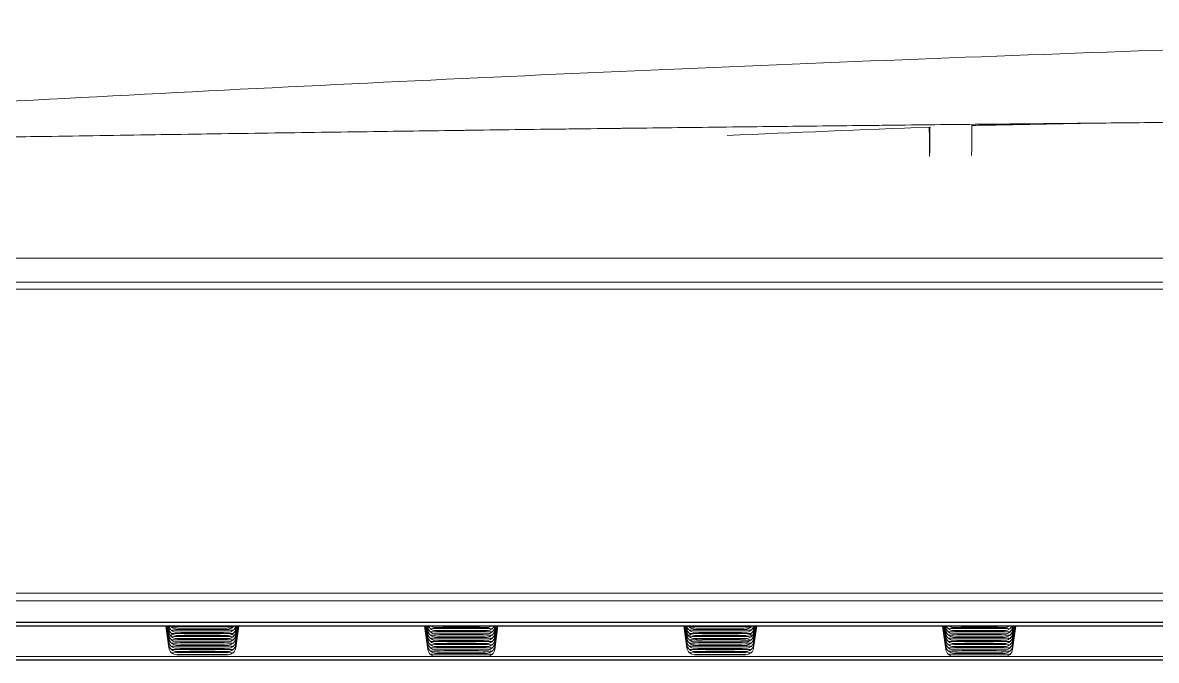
# Model space of a CAD drawing. Header units: millimetres. Extents: x 8883 to 11259, y -10160 to -6800.
# Drawn here: x 9572.19 to 9615.75, y -7756.76 to -7732.26 of the extents above; entities that cross this region are included whole.
import ezdxf

# ---------------------------------------------------------------- set-up
doc = ezdxf.new("R2010")
doc.units = ezdxf.units.MM

msp = doc.modelspace()

# ---------------------------------------------------------------- linework, layer by layer
at = {"linetype": 'Continuous', "lineweight": 18}
for p, q in [((9549.041, -7741.315), (9808.15, -7741.315)), ((9607.074, -7741.315), (9607.074, -7741.315)), ((9608.618, -7741.315), (9608.618, -7741.315)), ((9608.618, -7741.315), (9608.618, -7741.315)), ((9608.618, -7741.315), (9608.618, -7741.315)), ((9549.041, -7742.23), (9808.15, -7742.23)), ((9808.15, -7742.23), (9549.041, -7742.23)), ((9549.034, -7742.503), (9808.157, -7742.503)), ((9808.157, -7742.503), (9549.034, -7742.503)), ((9808.565, -7754.183), (9548.624, -7754.183)), ((9548.624, -7754.183), (9808.565, -7754.183)), ((9808.573, -7754.48), (9548.62, -7754.48)), ((9548.62, -7754.48), (9808.573, -7754.48)), ((9548.618, -7755.295), (9808.573, -7755.295)), ((9808.573, -7755.295), (9548.618, -7755.295)), ((9548.618, -7755.312), (9808.573, -7755.312)), ((9808.575, -7755.432), (9548.618, -7755.432)), ((9808.574, -7755.446), (9548.618, -7755.446)), ((9548.618, -7755.446), (9808.574, -7755.446)), ((9577.694, -7755.446), (9577.812, -7756.288)), ((9577.711, -7755.446), (9577.812, -7756.165)), ((9577.728, -7755.446), (9577.812, -7756.042)), ((9577.745, -7755.446), (9577.812, -7755.918)), ((9577.763, -7755.446), (9577.812, -7755.795)), ((9577.78, -7755.446), (9577.812, -7755.672)), ((9577.797, -7755.446), (9577.812, -7755.549)), ((9580.379, -7756.288), (9580.498, -7755.446)), ((9580.379, -7756.288), (9580.498, -7755.446)), ((9580.379, -7756.165), (9580.48, -7755.446)), ((9580.379, -7756.165), (9580.48, -7755.446)), ((9580.379, -7756.042), (9580.463, -7755.446)), ((9580.379, -7756.042), (9580.463, -7755.446)), ((9580.379, -7755.918), (9580.446, -7755.446)), ((9580.379, -7755.918), (9580.446, -7755.446)), ((9580.379, -7755.795), (9580.428, -7755.446)), ((9580.379, -7755.672), (9580.411, -7755.446)), ((9580.379, -7755.672), (9580.411, -7755.446)), ((9580.379, -7755.549), (9580.394, -7755.446)), ((9580.379, -7755.549), (9580.394, -7755.446)), ((9587.635, -7755.446), (9587.762, -7756.349)), ((9587.652, -7755.446), (9587.762, -7756.226)), ((9587.67, -7755.446), (9587.762, -7756.103)), ((9587.687, -7755.446), (9587.762, -7755.98)), ((9587.704, -7755.446), (9587.762, -7755.857)), ((9587.721, -7755.446), (9587.762, -7755.734)), ((9587.739, -7755.446), (9587.762, -7755.611)), ((9587.756, -7755.446), (9587.762, -7755.488)), ((9590.329, -7756.349), (9590.456, -7755.446)), ((9590.329, -7756.349), (9590.456, -7755.446)), ((9590.329, -7756.226), (9590.439, -7755.446)), ((9590.329, -7756.226), (9590.439, -7755.446)), ((9590.329, -7756.103), (9590.422, -7755.446)), ((9590.329, -7756.103), (9590.422, -7755.446)), ((9590.329, -7755.98), (9590.404, -7755.446)), ((9590.329, -7755.98), (9590.404, -7755.446)), ((9590.329, -7755.857), (9590.387, -7755.446)), ((9590.329, -7755.857), (9590.387, -7755.446)), ((9590.329, -7755.734), (9590.37, -7755.446)), ((9590.329, -7755.734), (9590.37, -7755.446)), ((9590.329, -7755.611), (9590.352, -7755.446)), ((9590.329, -7755.611), (9590.352, -7755.446)), ((9590.329, -7755.488), (9590.335, -7755.446)), ((9590.329, -7755.488), (9590.335, -7755.446)), ((9597.594, -7755.446), (9597.712, -7756.288)), ((9597.611, -7755.446), (9597.712, -7756.165)), ((9597.628, -7755.446), (9597.712, -7756.042)), ((9597.645, -7755.446), (9597.712, -7755.918)), ((9597.68, -7755.446), (9597.712, -7755.672)), ((9597.697, -7755.446), (9597.712, -7755.549)), ((9600.279, -7756.288), (9600.398, -7755.446)), ((9600.279, -7756.288), (9600.398, -7755.446)), ((9600.279, -7756.165), (9600.38, -7755.446)), ((9600.279, -7756.165), (9600.38, -7755.446)), ((9600.279, -7756.042), (9600.363, -7755.446)), ((9600.279, -7756.042), (9600.363, -7755.446)), ((9600.279, -7755.918), (9600.346, -7755.446)), ((9600.279, -7755.918), (9600.346, -7755.446)), ((9600.279, -7755.672), (9600.311, -7755.446)), ((9600.279, -7755.672), (9600.311, -7755.446)), ((9600.279, -7755.549), (9600.294, -7755.446)), ((9600.279, -7755.549), (9600.294, -7755.446)), ((9607.535, -7755.446), (9607.662, -7756.349)), ((9607.552, -7755.446), (9607.662, -7756.226)), ((9607.57, -7755.446), (9607.662, -7756.103)), ((9607.587, -7755.446), (9607.662, -7755.98)), ((9607.604, -7755.446), (9607.662, -7755.857)), ((9607.621, -7755.446), (9607.662, -7755.734)), ((9607.639, -7755.446), (9607.662, -7755.611)), ((9607.656, -7755.446), (9607.662, -7755.488)), ((9610.229, -7756.349), (9610.356, -7755.446)), ((9610.229, -7756.349), (9610.356, -7755.446)), ((9610.229, -7756.226), (9610.339, -7755.446)), ((9610.229, -7756.226), (9610.339, -7755.446)), ((9610.229, -7756.103), (9610.322, -7755.446)), ((9610.229, -7756.103), (9610.322, -7755.446)), ((9610.229, -7755.98), (9610.304, -7755.446)), ((9610.229, -7755.98), (9610.304, -7755.446)), ((9610.229, -7755.857), (9610.287, -7755.446)), ((9610.229, -7755.857), (9610.287, -7755.446)), ((9610.229, -7755.734), (9610.27, -7755.446)), ((9610.229, -7755.734), (9610.27, -7755.446)), ((9610.229, -7755.611), (9610.252, -7755.446)), ((9610.229, -7755.611), (9610.252, -7755.446)), ((9610.229, -7755.488), (9610.235, -7755.446)), ((9610.229, -7755.488), (9610.235, -7755.446)), ((9569.357, -7756.614), (9588.821, -7756.614)), ((9588.821, -7756.614), (9569.357, -7756.614)), ((9589.26, -7756.614), (9608.724, -7756.614)), ((9608.724, -7756.614), (9589.26, -7756.614)), ((9609.159, -7756.614), (9628.623, -7756.614)), ((9628.623, -7756.614), (9609.159, -7756.614)), ((9548.618, -7756.749), (9808.573, -7756.749)), ((9808.573, -7756.749), (9548.618, -7756.749)), ((9548.618, -7756.763), (9808.565, -7756.763))]:
    msp.add_line(p, q, dxfattribs=at)
at = {"linetype": 'Continuous', "lineweight": 13}
for centre, major_axis, ratio, start_param, end_param in [((9579.096, -7755.549), (-1.284, 0), 0.006916, 6.017818, 6.283185), ((9579.096, -7755.672), (-1.284, 0), 0.006916, 6.017818, 6.283185), ((9579.096, -7755.488), (-1.183, 0), 0.006916, 3.141593, 6.283185), ((9579.096, -7755.611), (-1.183, 0), 0.006916, 3.141593, 6.283185), ((9579.096, -7755.734), (-1.183, 0), 0.006916, 3.141593, 6.283185), ((9579.096, -7755.561), (-0.987, 0), 0.006916, 3.141592, 6.283185), ((9579.096, -7755.684), (-0.987, 0), 0.006916, 3.141592, 6.283185), ((9579.096, -7755.549), (-1.284, 0), 0.006916, 3.141593, 3.40696), ((9579.096, -7755.672), (-1.284, 0), 0.006916, 3.141593, 3.40696), ((9589.046, -7755.488), (-1.284, 0), 0.006916, 6.017818, 6.283185), ((9589.046, -7755.611), (-1.284, 0), 0.006916, 6.017818, 6.283185), ((9589.046, -7755.734), (-1.284, 0), 0.006916, 6.017818, 6.283185), ((9589.046, -7755.549), (-1.183, 0), 0.006916, 3.141593, 6.283185), ((9589.046, -7755.672), (-1.183, 0), 0.006916, 3.141593, 6.283185), ((9589.046, -7755.5), (-0.987, 0), 0.006916, 3.141593, 6.283185), ((9589.046, -7755.623), (-0.987, 0), 0.006916, 3.141593, 6.283185), ((9589.046, -7755.746), (-0.987, 0), 0.006916, 3.141593, 6.283185), ((9589.046, -7755.488), (-1.284, 0), 0.006916, 3.141593, 3.40696), ((9589.046, -7755.611), (-1.284, 0), 0.006916, 3.141593, 3.40696), ((9589.046, -7755.734), (-1.284, 0), 0.006916, 3.141593, 3.40696), ((9598.996, -7755.549), (-1.284, 0), 0.006916, 6.017818, 6.283185), ((9598.996, -7755.672), (-1.284, 0), 0.006916, 6.017818, 6.283185), ((9598.996, -7755.488), (-1.183, 0), 0.006916, 3.141593, 6.283185), ((9598.996, -7755.611), (-1.183, 0), 0.006916, 3.141593, 6.283185), ((9598.996, -7755.734), (-1.183, 0), 0.006916, 3.141593, 6.283185), ((9598.996, -7755.561), (-0.987, 0), 0.006916, 3.141593, 6.283185), ((9598.996, -7755.684), (-0.987, 0), 0.006916, 3.141593, 6.283185), ((9598.996, -7755.549), (-1.284, 0), 0.006916, 3.141593, 3.40696), ((9598.996, -7755.672), (-1.284, 0), 0.006916, 3.141593, 3.40696), ((9608.946, -7755.488), (-1.284, 0), 0.006916, 6.017818, 6.283185), ((9608.946, -7755.611), (-1.284, 0), 0.006916, 6.017818, 6.283185), ((9608.946, -7755.734), (-1.284, 0), 0.006916, 6.017818, 6.283185), ((9608.946, -7755.549), (-1.183, 0), 0.006916, 3.141593, 6.283185), ((9608.946, -7755.672), (-1.183, 0), 0.006916, 3.141593, 6.283185), ((9608.946, -7755.5), (-0.987, 0), 0.006916, 3.141593, 6.283185), ((9608.946, -7755.623), (-0.987, 0), 0.006916, 3.141593, 6.283185), ((9608.946, -7755.746), (-0.987, 0), 0.006916, 3.141593, 6.283185), ((9608.946, -7755.488), (-1.284, 0), 0.006916, 3.141593, 3.40696), ((9608.946, -7755.611), (-1.284, 0), 0.006916, 3.141593, 3.40696), ((9608.946, -7755.734), (-1.284, 0), 0.006916, 3.141593, 3.40696), ((9579.096, -7755.918), (-1.284, 0), 0.006916, 6.017818, 6.283185), ((9579.096, -7756.042), (-1.284, 0), 0.006916, 6.017818, 6.283185), ((9579.096, -7756.165), (-1.284, 0), 0.006916, 6.017818, 6.283185), ((9579.096, -7755.857), (-1.183, 0), 0.006916, 3.141593, 6.283185), ((9579.096, -7756.103), (-1.183, 0), 0.006916, 3.141593, 6.283185), ((9579.096, -7755.807), (-0.987, 0), 0.006916, 3.141592, 6.283185), ((9579.096, -7755.93), (-0.987, 0), 0.006916, 3.141592, 6.283185), ((9579.096, -7755.93), (-0.987, 0), 0.006916, 0, 3.141593), ((9579.096, -7756.177), (-0.987, 0), 0.006916, 3.141592, 6.283185), ((9579.096, -7755.918), (-1.284, 0), 0.006916, 3.141593, 3.40696), ((9579.096, -7756.042), (-1.284, 0), 0.006916, 3.141593, 3.40696), ((9579.096, -7756.165), (-1.284, 0), 0.006916, 3.141593, 3.40696), ((9589.046, -7755.857), (-1.284, 0), 0.006916, 6.017818, 6.283185), ((9589.046, -7755.98), (-1.284, 0), 0.006916, 6.017818, 6.283185), ((9589.046, -7756.103), (-1.284, 0), 0.006916, 6.017818, 6.283185), ((9589.046, -7755.795), (-1.183, 0), 0.006916, 3.141593, 6.283185), ((9589.046, -7755.918), (-1.183, 0), 0.006916, 3.141593, 6.283185), ((9588.059, -7755.692), (-0.3, 0), 0.999976, 0.854098, 1.569683), ((9589.046, -7756.042), (-1.183, 0), 0.006916, 3.141593, 6.283185), ((9588.059, -7755.815), (-0.3, 0), 0.999976, 0.854098, 1.569683), ((9589.046, -7756.165), (-1.183, 0), 0.006916, 3.141593, 6.283185), ((9588.059, -7755.938), (-0.3, 0), 0.999976, 0.854098, 1.569683), ((9589.046, -7755.869), (-0.987, 0), 0.006916, 3.141593, 6.283185), ((9589.046, -7755.992), (-0.987, 0), 0.006916, 3.141593, 6.283185), ((9589.046, -7756.115), (-0.987, 0), 0.006916, 3.141593, 6.283185), ((9589.046, -7756.115), (-0.987, 0), 0.006916, 0, 3.141593), ((9590.032, -7755.692), (-0.3, 0), 0.999976, 1.569876, 2.285269), ((9590.032, -7755.815), (-0.3, 0), 0.999976, 1.569876, 2.285269), ((9590.032, -7755.938), (-0.3, 0), 0.999976, 1.569876, 2.285269), ((9589.046, -7755.857), (-1.284, 0), 0.006916, 3.141593, 3.40696), ((9589.046, -7755.98), (-1.284, 0), 0.006916, 3.141593, 3.40696), ((9589.046, -7756.103), (-1.284, 0), 0.006916, 3.141593, 3.40696), ((9598.996, -7755.918), (-1.284, 0), 0.006916, 6.07957, 6.283185), ((9598.996, -7756.042), (-1.284, 0), 0.006916, 6.017818, 6.283185), ((9598.996, -7756.165), (-1.284, 0), 0.006916, 6.017818, 6.283185), ((9598.996, -7755.857), (-1.183, 0), 0.006916, 3.141593, 6.283185), ((9598.009, -7755.63), (-0.3, 0), 0.999976, 0.854113, 1.569698), ((9598.996, -7756.103), (-1.183, 0), 0.006916, 3.141593, 6.283185), ((9598.996, -7755.807), (-0.987, 0), 0.006916, 3.141593, 6.283185), ((9598.996, -7755.93), (-0.987, 0), 0.006916, 3.141593, 6.283185), ((9598.996, -7755.93), (-0.987, 0), 0.006916, 0, 3.141593), ((9598.996, -7756.177), (-0.987, 0), 0.006916, 3.141593, 6.283185), ((9598.996, -7756.042), (-1.284, 0), 0.006916, 3.141593, 3.40696), ((9598.996, -7756.165), (-1.284, 0), 0.006916, 3.141593, 3.40696), ((9608.946, -7755.857), (-1.284, 0), 0.006916, 6.017818, 6.283185), ((9608.946, -7755.98), (-1.284, 0), 0.006916, 6.017818, 6.283185), ((9608.946, -7756.103), (-1.284, 0), 0.006916, 6.017818, 6.283185), ((9608.946, -7755.795), (-1.183, 0), 0.006916, 3.141593, 6.283185), ((9608.946, -7755.918), (-1.183, 0), 0.006916, 3.141593, 6.283185), ((9607.959, -7755.692), (-0.3, 0), 0.999976, 0.854147, 1.569732), ((9608.946, -7756.042), (-1.183, 0), 0.006916, 3.141593, 6.283185), ((9607.959, -7755.815), (-0.3, 0), 0.999976, 0.854147, 1.569732), ((9608.946, -7756.165), (-1.183, 0), 0.006916, 3.141593, 6.283185), ((9607.959, -7755.938), (-0.3, 0), 0.999976, 0.854147, 1.569732), ((9608.946, -7755.869), (-0.987, 0), 0.006916, 3.141593, 6.283185), ((9608.946, -7755.992), (-0.987, 0), 0.006916, 3.141593, 6.283185), ((9608.946, -7756.115), (-0.987, 0), 0.006916, 3.141593, 6.283185), ((9608.946, -7756.115), (-0.987, 0), 0.006916, 0, 3.141593), ((9609.932, -7755.692), (-0.3, 0), 0.999976, 1.56992, 2.28532), ((9609.932, -7755.815), (-0.3, 0), 0.999976, 1.56992, 2.28532), ((9609.932, -7755.938), (-0.3, 0), 0.999976, 1.56992, 2.28532), ((9608.946, -7755.857), (-1.284, 0), 0.006916, 3.141593, 3.40696), ((9608.946, -7755.98), (-1.284, 0), 0.006916, 3.141593, 3.40696), ((9608.946, -7756.103), (-1.284, 0), 0.006916, 3.141593, 3.40696), ((9579.096, -7756.288), (-1.284, 0), 0.006916, 6.017818, 6.283185), ((9579.096, -7756.226), (-1.183, 0), 0.006916, 3.141593, 6.283185), ((9579.096, -7756.349), (-1.183, 0), 0.006916, 3.141593, 6.283185), ((9579.096, -7756.472), (-1.183, 0), 0.006916, 3.141593, 6.283185), ((9579.096, -7756.3), (-0.987, 0), 0.006916, 3.141592, 6.283185), ((9579.096, -7756.423), (-0.987, 0), 0.006916, 3.141592, 6.283185), ((9579.096, -7756.546), (-0.987, 0), 0.006916, 3.141592, 6.283185), ((9579.096, -7756.288), (-1.284, 0), 0.006916, 3.141593, 3.40696), ((9589.046, -7756.226), (-1.284, 0), 0.006916, 6.017818, 6.283185), ((9589.046, -7756.349), (-1.284, 0), 0.006916, 6.017818, 6.283185), ((9589.046, -7756.288), (-1.183, 0), 0.006916, 3.141593, 6.283185), ((9588.059, -7756.061), (-0.3, 0), 0.999976, 0.854098, 1.569683), ((9589.046, -7756.411), (-1.183, 0), 0.006916, 3.141593, 6.283185), ((9588.059, -7756.184), (-0.3, 0), 0.999976, 0.854098, 1.569683), ((9589.046, -7756.534), (-1.183, 0), 0.006916, 3.141593, 6.283185), ((9588.059, -7756.308), (-0.3, 0), 0.999976, 0.854098, 1.569683), ((9589.046, -7756.238), (-0.987, 0), 0.006916, 3.141593, 6.283185), ((9589.046, -7756.238), (-0.987, 0), 0.006916, 0, 3.141593), ((9589.046, -7756.361), (-0.987, 0), 0.006916, 3.141593, 6.283185), ((9589.046, -7756.361), (-0.987, 0), 0.006916, 0, 3.141593), ((9589.046, -7756.484), (-0.987, 0), 0.006916, 3.141593, 6.283185), ((9589.046, -7756.484), (-0.987, 0), 0.006916, 0, 3.141593), ((9589.046, -7756.608), (-0.987, 0), 0.006916, 3.141593, 6.283185), ((9589.046, -7756.608), (-0.987, 0), 0.006916, 0, 3.141593), ((9590.032, -7756.061), (-0.3, 0), 0.999976, 1.569876, 2.285269), ((9590.032, -7756.184), (-0.3, 0), 0.999976, 1.569876, 2.285269), ((9590.032, -7756.308), (-0.3, 0), 0.999976, 1.569876, 2.285269), ((9589.046, -7756.226), (-1.284, 0), 0.006916, 3.141593, 3.40696), ((9589.046, -7756.349), (-1.284, 0), 0.006916, 3.141593, 3.40696), ((9598.996, -7756.288), (-1.284, 0), 0.006916, 6.017818, 6.283185), ((9598.996, -7756.226), (-1.183, 0), 0.006916, 3.141593, 6.283185), ((9598.996, -7756.349), (-1.183, 0), 0.006916, 3.141593, 6.283185), ((9598.996, -7756.472), (-1.183, 0), 0.006916, 3.141593, 6.283185), ((9598.996, -7756.3), (-0.987, 0), 0.006916, 3.141593, 6.283185), ((9598.996, -7756.423), (-0.987, 0), 0.006916, 3.141593, 6.283185), ((9598.996, -7756.546), (-0.987, 0), 0.006916, 3.141593, 6.283185), ((9598.996, -7756.288), (-1.284, 0), 0.006916, 3.141593, 3.40696), ((9608.946, -7756.226), (-1.284, 0), 0.006916, 6.017818, 6.283185), ((9608.946, -7756.349), (-1.284, 0), 0.006916, 6.017818, 6.283185), ((9608.946, -7756.288), (-1.183, 0), 0.006916, 3.141593, 6.283185), ((9607.959, -7756.061), (-0.3, 0), 0.999976, 0.854147, 1.569732), ((9608.946, -7756.411), (-1.183, 0), 0.006916, 3.141593, 6.283185), ((9607.959, -7756.184), (-0.3, 0), 0.999976, 0.854147, 1.569732), ((9608.946, -7756.534), (-1.183, 0), 0.006916, 3.141593, 6.283185), ((9607.959, -7756.308), (-0.3, 0), 0.999976, 0.854147, 1.569732), ((9608.946, -7756.238), (-0.987, 0), 0.006916, 3.141593, 6.283185), ((9608.946, -7756.238), (-0.987, 0), 0.006916, 0, 3.141593), ((9608.946, -7756.361), (-0.987, 0), 0.006916, 3.141593, 6.283185), ((9608.946, -7756.361), (-0.987, 0), 0.006916, 0, 3.141593), ((9608.946, -7756.484), (-0.987, 0), 0.006916, 3.141593, 6.283185), ((9608.946, -7756.484), (-0.987, 0), 0.006916, 0, 3.141593), ((9608.946, -7756.608), (-0.987, 0), 0.006916, 3.141593, 6.283185), ((9608.946, -7756.608), (-0.987, 0), 0.006916, 0, 3.141593), ((9609.932, -7756.061), (-0.3, 0), 0.999976, 1.56992, 2.28532), ((9609.932, -7756.184), (-0.3, 0), 0.999976, 1.56992, 2.28532), ((9609.932, -7756.308), (-0.3, 0), 0.999976, 1.56992, 2.28532), ((9608.946, -7756.226), (-1.284, 0), 0.006916, 3.141593, 3.40696), ((9608.946, -7756.349), (-1.284, 0), 0.006916, 3.141593, 3.40696)]:
    msp.add_ellipse(centre, major_axis=major_axis, ratio=ratio, start_param=start_param, end_param=end_param, dxfattribs=at)
at = {"linetype": 'Continuous', "lineweight": 18}
for centre, major_axis, ratio, start_param, end_param in [((9578.109, -7755.507), (0.3, 0), 0.999976, 3.281219, 3.996804), ((9578.109, -7755.63), (0.3, 0), 0.999976, 3.281219, 3.996804), ((9578.109, -7755.384), (0.3, 0), 0.999976, 3.347623, 3.996804), ((9578.109, -7755.261), (0.3, 0), 0.999976, 3.803865, 3.996804), ((9578.109, -7755.261), (-0.3, 0), 0.999976, 0.855211, 1.570796), ((9578.109, -7755.384), (-0.3, 0), 0.999976, 0.855211, 1.570796), ((9578.109, -7755.507), (-0.3, 0), 0.999976, 0.855211, 1.570796), ((9579.096, -7755.561), (-0.987, 0), 0.006916, 0.000005, 3.141593), ((9579.096, -7755.684), (-0.987, 0), 0.006916, 0.000005, 3.141593), ((9579.096, -7755.561), (0.5, 0), 0.006916, 0, 3.141593), ((9579.096, -7755.561), (0.5, 0), 0.006916, 3.141593, 6.283185), ((9579.096, -7755.684), (0.35, 0), 0.006916, 0, 3.141592), ((9579.096, -7755.684), (0.35, 0), 0.006916, 3.141593, 6.283185), ((9580.082, -7755.261), (-0.3, 0), 0.999976, 1.569851, 2.285237), ((9580.082, -7755.384), (-0.3, 0), 0.999976, 1.569851, 2.285237), ((9580.082, -7755.507), (-0.3, 0), 0.999976, 1.569851, 2.285237), ((9580.082, -7755.384), (0.3, 0), 0.999976, 5.428724, 6.077906), ((9580.082, -7755.261), (0.3, 0), 0.999976, 5.428724, 5.621663), ((9580.082, -7755.507), (0.3, 0), 0.999976, 5.428724, 6.144309), ((9580.082, -7755.63), (0.3, 0), 0.999976, 5.428724, 6.144309), ((9588.059, -7755.446), (0.3, 0), 0.999976, 3.281964, 3.997549), ((9588.059, -7755.569), (0.3, 0), 0.999976, 3.281964, 3.997549), ((9588.059, -7755.692), (0.3, 0), 0.999976, 3.281964, 3.997549), ((9588.059, -7755.323), (0.3, 0), 0.999976, 3.564519, 3.997549), ((9588.059, -7755.323), (-0.3, 0), 0.999976, 0.854098, 1.569683), ((9588.059, -7755.446), (-0.3, 0), 0.999976, 0.854098, 1.569683), ((9588.059, -7755.2), (-0.3, 0), 0.999976, 0.960451, 1.569683), ((9589.046, -7755.5), (-0.987, 0), 0.006916, 0, 3.141593), ((9589.046, -7755.623), (-0.987, 0), 0.006916, 0, 3.141593), ((9589.046, -7755.746), (-0.987, 0), 0.006916, 0, 3.141593), ((9589.046, -7755.5), (0.5, 0), 0.006916, 0, 3.141593), ((9589.046, -7755.5), (0.5, 0), 0.006916, 3.141593, 6.283185), ((9589.046, -7755.623), (0.35, 0), 0.006916, 0, 3.141593), ((9589.046, -7755.623), (0.35, 0), 0.006916, 3.141593, 6.283185), ((9589.046, -7755.746), (0.35, 0), 0.006916, 0, 3.141593), ((9589.046, -7755.746), (0.35, 0), 0.006916, 3.141593, 6.283185), ((9590.032, -7755.2), (-0.3, 0), 0.999976, 1.569876, 2.179064), ((9590.032, -7755.323), (-0.3, 0), 0.999976, 1.569876, 2.285269), ((9590.032, -7755.446), (-0.3, 0), 0.999976, 1.569876, 2.285269), ((9590.032, -7755.323), (0.3, 0), 0.999976, 5.428724, 5.861754), ((9590.032, -7755.446), (0.3, 0), 0.999976, 5.428724, 6.144309), ((9590.032, -7755.569), (0.3, 0), 0.999976, 5.428724, 6.144309), ((9590.032, -7755.692), (0.3, 0), 0.999976, 5.428724, 6.144309), ((9598.009, -7755.507), (0.3, 0), 0.999976, 3.281219, 3.996804), ((9598.009, -7755.63), (0.3, 0), 0.999976, 3.281219, 3.996804), ((9598.009, -7755.384), (0.3, 0), 0.999976, 3.347623, 3.996804), ((9598.009, -7755.261), (0.3, 0), 0.999976, 3.803865, 3.996804), ((9598.009, -7755.261), (-0.3, 0), 0.999976, 0.854113, 1.569698), ((9598.009, -7755.384), (-0.3, 0), 0.999976, 0.854113, 1.569698), ((9598.009, -7755.507), (-0.3, 0), 0.999976, 0.854113, 1.569698), ((9598.996, -7755.561), (-0.987, 0), 0.006916, 0, 3.141593), ((9598.996, -7755.684), (-0.987, 0), 0.006916, 0.000003, 3.141593), ((9598.996, -7755.561), (0.5, 0), 0.006916, 0, 3.141593), ((9598.996, -7755.561), (0.5, 0), 0.006916, 3.141593, 6.283185), ((9598.996, -7755.684), (0.35, 0), 0.006916, 0, 3.141593), ((9598.996, -7755.684), (0.35, 0), 0.006916, 3.141593, 6.283185), ((9599.982, -7755.261), (-0.3, 0), 0.999976, 1.569893, 2.285286), ((9599.982, -7755.384), (-0.3, 0), 0.999976, 1.569893, 2.285286), ((9599.982, -7755.507), (-0.3, 0), 0.999976, 1.569893, 2.285286), ((9599.982, -7755.384), (0.3, 0), 0.999976, 5.428343, 6.077254), ((9599.982, -7755.261), (0.3, 0), 0.999976, 5.428359, 5.621229), ((9599.982, -7755.507), (0.3, 0), 0.999976, 5.428326, 6.143559), ((9599.982, -7755.63), (0.3, 0), 0.999976, 5.428309, 6.143559), ((9607.959, -7755.446), (0.3, 0), 0.999976, 3.281288, 3.996804), ((9607.959, -7755.569), (0.3, 0), 0.999976, 3.281284, 3.996804), ((9607.959, -7755.692), (0.3, 0), 0.999976, 3.281281, 3.996804), ((9607.959, -7755.323), (0.3, 0), 0.999976, 3.563981, 3.996804), ((9607.959, -7755.323), (-0.3, 0), 0.999976, 0.854147, 1.569732), ((9607.959, -7755.446), (-0.3, 0), 0.999976, 0.854147, 1.569732), ((9607.959, -7755.2), (-0.3, 0), 0.999976, 0.960501, 1.569732), ((9608.946, -7755.5), (-0.987, 0), 0.006916, 0, 3.141593), ((9608.946, -7755.623), (-0.987, 0), 0.006916, 0, 3.141593), ((9608.946, -7755.746), (-0.987, 0), 0.006916, 0, 3.141593), ((9608.946, -7755.5), (0.5, 0), 0.006916, 0, 3.141593), ((9608.946, -7755.5), (0.5, 0), 0.006916, 3.141593, 6.283185), ((9608.946, -7755.623), (0.35, 0), 0.006916, 0, 3.141593), ((9608.946, -7755.623), (0.35, 0), 0.006916, 3.141593, 6.283185), ((9608.946, -7755.746), (0.35, 0), 0.006916, 0, 3.141593), ((9608.946, -7755.746), (0.35, 0), 0.006916, 3.141593, 6.283185), ((9609.932, -7755.2), (-0.3, 0), 0.999976, 1.56992, 2.179112), ((9609.932, -7755.323), (-0.3, 0), 0.999976, 1.56992, 2.28532), ((9609.932, -7755.446), (-0.3, 0), 0.999976, 1.56992, 2.28532), ((9609.932, -7755.323), (0.3, 0), 0.999976, 5.427974, 5.861004), ((9609.932, -7755.446), (0.3, 0), 0.999976, 5.427974, 6.143559), ((9609.932, -7755.569), (0.3, 0), 0.999976, 5.427974, 6.143559), ((9609.932, -7755.692), (0.3, 0), 0.999976, 5.427974, 6.143559), ((9578.109, -7755.754), (0.3, 0), 0.999976, 3.281219, 3.996804), ((9578.109, -7755.877), (0.3, 0), 0.999976, 3.281219, 3.996804), ((9578.109, -7756), (0.3, 0), 0.999976, 3.281219, 3.996804), ((9578.109, -7756.123), (0.3, 0), 0.999976, 3.281219, 3.996804), ((9578.109, -7755.63), (-0.3, 0), 0.999976, 0.855211, 1.570796), ((9578.109, -7755.754), (-0.3, 0), 0.999976, 0.855211, 1.570796), ((9578.109, -7755.877), (-0.3, 0), 0.999976, 0.855211, 1.570796), ((9579.096, -7755.807), (-0.987, 0), 0.006916, 0, 3.141593), ((9579.096, -7756.054), (-0.987, 0), 0.006916, 0, 3.141593), ((9579.096, -7756.177), (-0.987, 0), 0.006916, 0, 3.141593), ((9579.096, -7755.807), (0.35, 0), 0.006916, 0, 3.141592), ((9579.096, -7755.807), (0.35, 0), 0.006916, 3.141593, 6.283185), ((9579.096, -7755.93), (0.35, 0), 0.006916, 0, 3.141592), ((9579.096, -7755.93), (0.35, 0), 0.006916, 3.141593, 6.283185), ((9579.096, -7756.054), (0.35, 0), 0.006916, 3.141593, 6.283185), ((9579.096, -7756.177), (0.35, 0), 0.006916, 0, 3.141592), ((9579.096, -7756.177), (0.35, 0), 0.006916, 3.141593, 6.283185), ((9580.082, -7755.63), (-0.3, 0), 0.999976, 1.569851, 2.285237), ((9580.082, -7755.754), (-0.3, 0), 0.999976, 1.569852, 2.285238), ((9580.082, -7755.877), (-0.3, 0), 0.999976, 1.569851, 2.285237), ((9580.082, -7755.754), (0.3, 0), 0.999976, 5.427224, 6.142809), ((9580.082, -7755.877), (0.3, 0), 0.999976, 5.428724, 6.144309), ((9580.082, -7756), (0.3, 0), 0.999976, 5.428724, 6.144309), ((9580.082, -7756.123), (0.3, 0), 0.999976, 5.428724, 6.144309), ((9588.059, -7755.815), (0.3, 0), 0.999976, 3.281964, 3.997549), ((9588.059, -7755.938), (0.3, 0), 0.999976, 3.281964, 3.997549), ((9588.059, -7756.061), (0.3, 0), 0.999976, 3.281964, 3.997549), ((9588.059, -7755.569), (-0.3, 0), 0.999976, 0.854098, 1.569683), ((9589.046, -7755.869), (-0.987, 0), 0.006916, 0, 3.141593), ((9589.046, -7755.992), (-0.987, 0), 0.006916, 0.000004, 3.141593), ((9589.046, -7755.869), (0.35, 0), 0.006916, 0, 3.141593), ((9589.046, -7755.869), (0.35, 0), 0.006916, 3.141593, 6.283185), ((9589.046, -7755.992), (0.35, 0), 0.006916, 0, 3.141593), ((9589.046, -7755.992), (0.35, 0), 0.006916, 3.141593, 6.283185), ((9589.046, -7756.115), (0.35, 0), 0.006916, 0, 3.141593), ((9589.046, -7756.115), (0.35, 0), 0.006916, 3.141593, 6.283185), ((9590.032, -7755.569), (-0.3, 0), 0.999976, 1.569876, 2.285269), ((9590.032, -7755.815), (0.3, 0), 0.999976, 5.428724, 6.144309), ((9590.032, -7755.938), (0.3, 0), 0.999976, 5.428724, 6.144309), ((9590.032, -7756.061), (0.3, 0), 0.999976, 5.428724, 6.144309), ((9598.009, -7755.877), (0.3, 0), 0.999976, 3.281219, 3.996804), ((9598.009, -7756), (0.3, 0), 0.999976, 3.281219, 3.996804), ((9598.009, -7756.123), (0.3, 0), 0.999976, 3.281219, 3.996804), ((9598.009, -7755.877), (-0.3, 0), 0.999976, 0.854113, 1.569698), ((9598.996, -7755.807), (-0.987, 0), 0.006916, 0, 3.141593), ((9598.996, -7756.054), (-0.987, 0), 0.006916, 0.000002, 3.141593), ((9598.996, -7756.177), (-0.987, 0), 0.006916, 0.000003, 3.141593), ((9598.996, -7755.807), (0.35, 0), 0.006916, 0, 3.141593), ((9598.996, -7755.807), (0.35, 0), 0.006916, 3.141593, 6.283185), ((9598.996, -7755.93), (0.35, 0), 0.006916, 0, 3.141593), ((9598.996, -7755.93), (0.35, 0), 0.006916, 3.141593, 6.283185), ((9598.996, -7756.054), (0.35, 0), 0.006916, 0, 3.141593), ((9598.996, -7756.054), (0.35, 0), 0.006916, 3.141593, 6.283185), ((9598.996, -7756.177), (0.35, 0), 0.006916, 0, 3.141593), ((9598.996, -7756.177), (0.35, 0), 0.006916, 3.141593, 6.283185), ((9599.982, -7755.63), (-0.3, 0), 0.999976, 1.569893, 2.285286), ((9599.982, -7755.877), (-0.3, 0), 0.999976, 1.569893, 2.285286), ((9599.982, -7755.877), (0.3, 0), 0.999976, 5.428279, 6.143559), ((9599.982, -7756), (0.3, 0), 0.999976, 5.428263, 6.143559), ((9599.982, -7756.123), (0.3, 0), 0.999976, 5.428246, 6.143559), ((9607.959, -7755.815), (0.3, 0), 0.999976, 3.281278, 3.996804), ((9607.959, -7755.938), (0.3, 0), 0.999976, 3.281274, 3.996804), ((9607.959, -7756.061), (0.3, 0), 0.999976, 3.281271, 3.996804), ((9607.959, -7755.569), (-0.3, 0), 0.999976, 0.854147, 1.569732), ((9608.946, -7755.869), (-0.987, 0), 0.006916, 0, 3.141593), ((9608.946, -7755.992), (-0.987, 0), 0.006916, 0.000003, 3.141593), ((9608.946, -7755.869), (0.35, 0), 0.006916, 0, 3.141593), ((9608.946, -7755.869), (0.35, 0), 0.006916, 3.141593, 6.283185), ((9608.946, -7755.992), (0.35, 0), 0.006916, 0, 3.141593), ((9608.946, -7755.992), (0.35, 0), 0.006916, 3.141593, 6.283185), ((9608.946, -7756.115), (0.35, 0), 0.006916, 0, 3.141593), ((9608.946, -7756.115), (0.35, 0), 0.006916, 3.141593, 6.283185), ((9609.932, -7755.569), (-0.3, 0), 0.999976, 1.56992, 2.28532), ((9609.932, -7755.815), (0.3, 0), 0.999976, 5.427974, 6.143559), ((9609.932, -7755.938), (0.3, 0), 0.999976, 5.427974, 6.143559), ((9609.932, -7756.061), (0.3, 0), 0.999976, 5.427974, 6.143559), ((9578.109, -7756.246), (0.3, 0), 0.999976, 3.281219, 3.996804), ((9578.109, -7756), (-0.3, 0), 0.999976, 0.855211, 1.570796), ((9578.109, -7756.123), (-0.3, 0), 0.999976, 0.855211, 1.570796), ((9578.109, -7756.246), (-0.3, 0), 0.999976, 0.855211, 1.570796), ((9579.096, -7756.3), (-0.987, 0), 0.006916, 0, 3.141593), ((9579.096, -7756.423), (-0.987, 0), 0.006916, 0, 3.141593), ((9579.096, -7756.546), (-0.987, 0), 0.006916, 0, 3.141593), ((9579.096, -7756.546), (0.5, 0), 0.006916, 0, 3.141593), ((9579.096, -7756.546), (0.5, 0), 0.006916, 3.141593, 6.283185), ((9579.096, -7756.3), (0.35, 0), 0.006916, 0, 3.141592), ((9579.096, -7756.3), (0.35, 0), 0.006916, 3.141593, 6.283185), ((9579.096, -7756.423), (0.35, 0), 0.006916, 0, 3.141592), ((9579.096, -7756.423), (0.35, 0), 0.006916, 3.141593, 6.283185), ((9580.082, -7756), (-0.3, 0), 0.999976, 1.569851, 2.285237), ((9580.082, -7756.123), (-0.3, 0), 0.999976, 1.569851, 2.285237), ((9580.082, -7756.246), (-0.3, 0), 0.999976, 1.569851, 2.285237), ((9580.082, -7756.246), (0.3, 0), 0.999976, 5.428724, 6.144309), ((9588.059, -7756.184), (0.3, 0), 0.999976, 3.281964, 3.997549), ((9588.059, -7756.308), (0.3, 0), 0.999976, 3.281964, 3.997549), ((9589.046, -7756.608), (0.5, 0), 0.006916, 0, 3.141593), ((9589.046, -7756.608), (0.5, 0), 0.006916, 3.141593, 6.283185), ((9589.046, -7756.238), (0.35, 0), 0.006916, 0, 3.141593), ((9589.046, -7756.238), (0.35, 0), 0.006916, 3.141593, 6.283185), ((9589.046, -7756.361), (0.35, 0), 0.006916, 0, 3.141593), ((9589.046, -7756.361), (0.35, 0), 0.006916, 3.141593, 6.283185), ((9589.046, -7756.484), (0.35, 0), 0.006916, 0, 3.141593), ((9589.046, -7756.484), (0.35, 0), 0.006916, 3.141593, 6.283185), ((9590.032, -7756.184), (0.3, 0), 0.999976, 5.428724, 6.144309), ((9590.032, -7756.308), (0.3, 0), 0.999976, 5.428724, 6.144309), ((9598.009, -7756.246), (0.3, 0), 0.999976, 3.281219, 3.996804), ((9598.009, -7756), (-0.3, 0), 0.999976, 0.854113, 1.569698), ((9598.009, -7756.123), (-0.3, 0), 0.999976, 0.854113, 1.569698), ((9598.009, -7756.246), (-0.3, 0), 0.999976, 0.854113, 1.569698), ((9598.996, -7756.3), (-0.987, 0), 0.006916, 0, 3.141593), ((9598.996, -7756.423), (-0.987, 0), 0.006916, 0, 3.141593), ((9598.996, -7756.546), (-0.987, 0), 0.006916, 0, 3.141593), ((9598.996, -7756.546), (0.5, 0), 0.006916, 0, 3.141593), ((9598.996, -7756.546), (0.5, 0), 0.006916, 3.141593, 6.283185), ((9598.996, -7756.3), (0.35, 0), 0.006916, 0, 3.141593), ((9598.996, -7756.3), (0.35, 0), 0.006916, 3.141593, 6.283185), ((9598.996, -7756.423), (0.35, 0), 0.006916, 0, 3.141593), ((9598.996, -7756.423), (0.35, 0), 0.006916, 3.141593, 6.283185), ((9599.982, -7756), (-0.3, 0), 0.999976, 1.569893, 2.285286), ((9599.982, -7756.123), (-0.3, 0), 0.999976, 1.569893, 2.285286), ((9599.982, -7756.246), (-0.3, 0), 0.999976, 1.569893, 2.285286), ((9599.982, -7756.246), (0.3, 0), 0.999976, 5.428229, 6.143559), ((9607.959, -7756.184), (0.3, 0), 0.999976, 3.281268, 3.996804), ((9607.959, -7756.308), (0.3, 0), 0.999976, 3.281264, 3.996804), ((9608.946, -7756.608), (0.5, 0), 0.006916, 0, 3.141593), ((9608.946, -7756.608), (0.5, 0), 0.006916, 3.141593, 6.283185), ((9608.946, -7756.238), (0.35, 0), 0.006916, 0, 3.141593), ((9608.946, -7756.238), (0.35, 0), 0.006916, 3.141593, 6.283185), ((9608.946, -7756.361), (0.35, 0), 0.006916, 0, 3.141593), ((9608.946, -7756.361), (0.35, 0), 0.006916, 3.141593, 6.283185), ((9608.946, -7756.484), (0.35, 0), 0.006916, 0, 3.141593), ((9608.946, -7756.484), (0.35, 0), 0.006916, 3.141593, 6.283185), ((9609.932, -7756.184), (0.3, 0), 0.999976, 5.427974, 6.143559), ((9609.932, -7756.308), (0.3, 0), 0.999976, 5.427974, 6.143559)]:
    msp.add_ellipse(centre, major_axis=major_axis, ratio=ratio, start_param=start_param, end_param=end_param, dxfattribs=at)
for points, knots in [([(9679.103, -7732.295), (9672.996, -7732.261), (9654.648, -7732.267), (9623.378, -7732.964), (9585.195, -7734.483), (9559.341, -7735.949), (9546.347, -7736.801)], [0, 0, 0, 0, 0.136879, 0.411611, 0.703327, 1, 1, 1, 1]), ([(9551.463, -7737.01), (9593.829, -7736.197), (9636.21, -7735.81), (9720.979, -7735.81), (9763.368, -7736.197), (9805.728, -7737.01)], [0, 0, 0, 0, 0.5, 0.5, 1, 1, 1, 1]), ([(9694.305, -7735.829), (9694.187, -7735.828), (9693.888, -7735.828), (9693.412, -7735.827), (9692.877, -7735.826), (9692.349, -7735.825), (9691.825, -7735.824), (9691.307, -7735.823), (9690.794, -7735.822), (9690.287, -7735.821), (9689.784, -7735.82), (9689.288, -7735.819), (9688.796, -7735.819), (9688.31, -7735.818), (9687.829, -7735.817), (9687.353, -7735.817), (9686.883, -7735.816), (9686.418, -7735.816), (9685.959, -7735.815), (9685.504, -7735.815), (9685.056, -7735.814), (9684.612, -7735.814), (9684.174, -7735.813), (9683.741, -7735.813), (9683.313, -7735.813), (9682.891, -7735.813), (9682.474, -7735.812), (9682.062, -7735.812), (9681.656, -7735.812), (9681.255, -7735.812), (9680.859, -7735.812), (9680.469, -7735.812), (9680.084, -7735.811), (9679.704, -7735.811), (9679.33, -7735.811), (9678.961, -7735.811), (9678.485, -7735.811), (9677.895, -7735.811), (9677.183, -7735.811), (9676.451, -7735.812), (9675.7, -7735.812), (9674.93, -7735.812), (9674.141, -7735.813), (9673.333, -7735.813), (9672.505, -7735.814), (9671.659, -7735.815), (9670.794, -7735.816), (9669.909, -7735.817), (9669.005, -7735.818), (9668.082, -7735.819), (9667.14, -7735.82), (9666.179, -7735.822), (9665.199, -7735.824), (9664.2, -7735.826), (9663.182, -7735.828), (9662.144, -7735.83), (9661.088, -7735.833), (9660.012, -7735.836), (9658.917, -7735.839), (9657.803, -7735.842), (9656.67, -7735.845), (9655.518, -7735.849), (9654.347, -7735.853), (9653.157, -7735.857), (9651.947, -7735.862), (9650.719, -7735.866), (9649.471, -7735.872), (9648.205, -7735.877), (9646.919, -7735.883), (9645.614, -7735.889), (9644.29, -7735.895), (9642.947, -7735.902), (9641.585, -7735.909), (9640.203, -7735.917), (9638.803, -7735.925), (9637.383, -7735.933), (9635.945, -7735.942), (9634.487, -7735.951), (9633.01, -7735.961), (9631.514, -7735.971), (9629.999, -7735.981), (9628.465, -7735.992), (9626.912, -7736.004), (9625.34, -7736.016), (9623.749, -7736.029), (9622.138, -7736.042), (9620.509, -7736.055), (9618.86, -7736.07), (9617.192, -7736.085), (9615.506, -7736.1), (9613.8, -7736.116), (9612.075, -7736.133), (9610.331, -7736.15), (9608.568, -7736.168), (9606.785, -7736.187), (9604.984, -7736.206), (9603.164, -7736.226), (9601.324, -7736.247), (9599.466, -7736.269), (9597.588, -7736.291), (9595.691, -7736.314), (9593.776, -7736.338), (9591.841, -7736.362), (9589.887, -7736.388), (9587.914, -7736.414), (9585.922, -7736.442), (9583.911, -7736.47), (9581.88, -7736.499), (9579.831, -7736.529), (9577.763, -7736.559), (9575.676, -7736.591), (9573.569, -7736.624), (9571.444, -7736.658), (9569.299, -7736.693), (9567.135, -7736.729), (9564.953, -7736.766), (9562.751, -7736.803), (9560.53, -7736.843), (9558.291, -7736.883), (9556.032, -7736.924), (9553.754, -7736.967), (9552.229, -7736.996), (9551.463, -7737.01)], [0, 0, 0, 0, 0.002491, 0.006268, 0.010007, 0.013709, 0.017373, 0.021001, 0.024591, 0.028143, 0.031659, 0.035137, 0.038578, 0.041982, 0.045348, 0.048677, 0.051969, 0.055223, 0.05844, 0.06162, 0.064763, 0.067868, 0.070936, 0.073967, 0.076961, 0.079917, 0.082836, 0.085717, 0.088562, 0.091369, 0.094138, 0.096871, 0.099566, 0.102224, 0.104845, 0.107428, 0.109974, 0.114829, 0.119818, 0.124941, 0.130198, 0.135588, 0.141112, 0.14677, 0.152561, 0.158486, 0.164545, 0.170738, 0.177064, 0.183525, 0.190119, 0.196846, 0.203708, 0.210703, 0.217832, 0.225094, 0.232491, 0.240021, 0.247685, 0.255482, 0.263414, 0.271479, 0.279677, 0.28801, 0.296476, 0.305076, 0.31381, 0.322677, 0.331678, 0.340813, 0.350082, 0.359484, 0.36902, 0.37869, 0.388493, 0.39843, 0.408501, 0.418705, 0.429044, 0.439516, 0.450121, 0.46086, 0.471733, 0.48274, 0.49388, 0.505154, 0.516562, 0.528103, 0.539778, 0.551587, 0.563529, 0.575605, 0.587815, 0.600158, 0.612635, 0.625246, 0.63799, 0.650868, 0.663879, 0.677024, 0.690303, 0.703715, 0.71726, 0.73094, 0.744753, 0.758699, 0.772779, 0.786993, 0.80134, 0.81582, 0.830435, 0.845182, 0.860063, 0.875078, 0.890226, 0.905508, 0.920923, 0.936472, 0.952154, 0.967969, 0.983918, 1, 1, 1, 1]), ([(9577.916, -7755.489), (9577.919, -7755.492), (9577.937, -7755.51), (9577.974, -7755.53), (9578.02, -7755.549), (9578.054, -7755.557), (9578.074, -7755.559), (9578.086, -7755.561), (9578.101, -7755.562), (9578.139, -7755.563), (9578.252, -7755.565), (9578.532, -7755.567), (9578.794, -7755.568), (9578.954, -7755.568), (9578.99, -7755.568)], [0, 0, 0, 0, 0.008018, 0.047415, 0.07957, 0.102733, 0.117079, 0.131021, 0.153107, 0.207357, 0.468194, 0.6956, 0.933443, 1, 1, 1, 1]), ([(9578.99, -7755.568), (9579.081, -7755.568), (9579.294, -7755.568), (9579.622, -7755.567), (9579.906, -7755.565), (9580.041, -7755.564), (9580.084, -7755.562), (9580.104, -7755.561), (9580.129, -7755.558), (9580.168, -7755.55), (9580.22, -7755.532), (9580.254, -7755.505), (9580.268, -7755.492)], [0, 0, 0, 0, 0.150689, 0.360041, 0.569684, 0.780984, 0.860206, 0.894864, 0.909522, 0.927624, 0.967925, 1, 1, 1, 1]), ([(9597.818, -7755.49), (9597.823, -7755.495), (9597.843, -7755.514), (9597.883, -7755.535), (9597.927, -7755.551), (9597.959, -7755.557), (9597.976, -7755.56), (9597.989, -7755.561), (9598.005, -7755.562), (9598.043, -7755.563), (9598.163, -7755.565), (9598.439, -7755.567), (9598.701, -7755.568), (9598.859, -7755.568), (9598.893, -7755.568)], [0, 0, 0, 0, 0.014647, 0.052722, 0.08343, 0.104636, 0.118282, 0.132962, 0.157934, 0.226513, 0.472546, 0.699142, 0.936561, 1, 1, 1, 1]), ([(9598.893, -7755.568), (9598.986, -7755.568), (9599.2, -7755.568), (9599.529, -7755.567), (9599.811, -7755.565), (9599.943, -7755.563), (9599.985, -7755.562), (9600.005, -7755.561), (9600.028, -7755.558), (9600.066, -7755.551), (9600.119, -7755.532), (9600.153, -7755.506), (9600.168, -7755.492)], [0, 0, 0, 0, 0.153639, 0.363378, 0.573423, 0.785196, 0.862294, 0.89394, 0.908636, 0.92627, 0.96587, 1, 1, 1, 1]), ([(9587.868, -7755.921), (9587.873, -7755.926), (9587.893, -7755.945), (9587.933, -7755.966), (9587.977, -7755.982), (9588.009, -7755.988), (9588.026, -7755.99), (9588.039, -7755.992), (9588.055, -7755.993), (9588.093, -7755.994), (9588.213, -7755.996), (9588.489, -7755.998), (9588.751, -7755.999), (9588.909, -7755.999), (9588.943, -7755.999)], [0, 0, 0, 0, 0.014647, 0.052722, 0.08343, 0.104636, 0.118281, 0.132961, 0.157934, 0.226512, 0.472545, 0.69914, 0.936559, 1, 1, 1, 1]), ([(9588.943, -7755.999), (9589.036, -7755.999), (9589.25, -7755.999), (9589.579, -7755.998), (9589.861, -7755.996), (9589.993, -7755.994), (9590.035, -7755.993), (9590.055, -7755.992), (9590.078, -7755.989), (9590.116, -7755.981), (9590.169, -7755.963), (9590.203, -7755.937), (9590.218, -7755.923)], [0, 0, 0, 0, 0.153638, 0.363377, 0.573422, 0.785196, 0.862294, 0.89394, 0.908636, 0.92627, 0.96587, 1, 1, 1, 1]), ([(9597.812, -7755.98), (9597.812, -7755.98), (9597.812, -7755.98), (9597.813, -7755.98), (9597.813, -7755.98), (9597.814, -7755.98), (9597.815, -7755.979), (9597.816, -7755.979), (9597.818, -7755.979), (9597.819, -7755.979), (9597.821, -7755.979), (9597.823, -7755.979), (9597.826, -7755.979), (9597.828, -7755.979), (9597.831, -7755.979), (9597.834, -7755.979), (9597.837, -7755.979), (9597.841, -7755.979), (9597.844, -7755.979), (9597.848, -7755.979), (9597.852, -7755.979), (9597.857, -7755.979), (9597.861, -7755.979), (9597.866, -7755.979), (9597.871, -7755.979), (9597.876, -7755.979), (9597.881, -7755.979), (9597.887, -7755.979), (9597.893, -7755.979), (9597.899, -7755.979), (9597.905, -7755.979), (9597.911, -7755.979), (9597.918, -7755.979), (9597.925, -7755.979), (9597.932, -7755.979), (9597.939, -7755.979), (9597.946, -7755.98), (9597.954, -7755.98), (9597.962, -7755.98), (9597.97, -7755.98), (9597.978, -7755.98), (9597.986, -7755.98), (9597.995, -7755.98), (9598.004, -7755.98), (9598.012, -7755.981), (9598.022, -7755.981), (9598.031, -7755.981), (9598.04, -7755.981), (9598.05, -7755.981), (9598.06, -7755.981), (9598.07, -7755.981), (9598.08, -7755.982), (9598.09, -7755.982), (9598.1, -7755.982), (9598.111, -7755.982), (9598.122, -7755.982), (9598.133, -7755.983), (9598.144, -7755.983), (9598.155, -7755.983), (9598.166, -7755.983), (9598.177, -7755.983), (9598.19, -7755.983), (9598.205, -7755.983), (9598.224, -7755.983), (9598.245, -7755.983), (9598.27, -7755.982), (9598.298, -7755.982), (9598.33, -7755.981), (9598.365, -7755.981), (9598.405, -7755.98), (9598.448, -7755.979), (9598.496, -7755.978), (9598.566, -7755.977), (9598.654, -7755.975), (9598.756, -7755.974), (9598.847, -7755.973), (9598.926, -7755.972), (9598.992, -7755.972), (9599.05, -7755.972), (9599.105, -7755.972), (9599.16, -7755.972), (9599.214, -7755.972), (9599.267, -7755.973), (9599.32, -7755.973), (9599.372, -7755.974), (9599.423, -7755.974), (9599.473, -7755.975), (9599.522, -7755.976), (9599.57, -7755.977), (9599.617, -7755.978), (9599.662, -7755.979), (9599.705, -7755.98), (9599.747, -7755.981), (9599.787, -7755.982), (9599.815, -7755.983), (9599.835, -7755.984), (9599.847, -7755.984), (9599.861, -7755.984), (9599.878, -7755.984), (9599.897, -7755.984), (9599.917, -7755.984), (9599.939, -7755.984), (9599.962, -7755.984), (9599.987, -7755.983), (9600.012, -7755.983), (9600.037, -7755.983), (9600.062, -7755.982), (9600.085, -7755.982), (9600.106, -7755.981), (9600.123, -7755.981), (9600.138, -7755.98), (9600.15, -7755.98), (9600.159, -7755.98), (9600.166, -7755.98), (9600.171, -7755.98), (9600.175, -7755.98), (9600.177, -7755.98), (9600.179, -7755.98), (9600.179, -7755.98), (9600.179, -7755.98)], [0, 0, 0, 0, 0.004342, 0.008684, 0.013025, 0.017366, 0.021706, 0.026045, 0.030384, 0.034722, 0.039059, 0.043396, 0.047731, 0.052066, 0.0564, 0.060734, 0.065066, 0.069398, 0.073729, 0.078058, 0.082387, 0.086715, 0.091042, 0.095368, 0.099693, 0.104017, 0.10834, 0.112662, 0.116982, 0.121302, 0.12562, 0.129937, 0.134253, 0.138568, 0.142881, 0.147193, 0.151504, 0.155814, 0.160122, 0.164429, 0.168735, 0.173039, 0.177341, 0.181643, 0.185942, 0.190241, 0.194537, 0.198832, 0.203126, 0.207418, 0.211708, 0.215997, 0.220284, 0.22457, 0.228853, 0.233135, 0.237415, 0.241694, 0.245971, 0.250245, 0.253983, 0.258701, 0.2644, 0.271081, 0.278745, 0.287392, 0.297024, 0.307643, 0.319251, 0.331849, 0.34544, 0.360027, 0.375612, 0.407711, 0.436218, 0.461111, 0.482375, 0.499995, 0.514807, 0.529611, 0.544408, 0.559195, 0.573973, 0.58874, 0.603495, 0.618238, 0.632968, 0.647684, 0.662384, 0.677069, 0.691737, 0.706386, 0.721018, 0.735629, 0.75022, 0.753956, 0.758674, 0.764372, 0.771052, 0.778715, 0.787363, 0.796995, 0.807614, 0.819222, 0.831821, 0.845413, 0.86, 0.875586, 0.890631, 0.904935, 0.918495, 0.93131, 0.943377, 0.954695, 0.965262, 0.975077, 0.984139, 0.992447, 1, 1, 1, 1]), ([(9597.818, -7756.105), (9597.823, -7756.111), (9597.843, -7756.13), (9597.883, -7756.15), (9597.927, -7756.166), (9597.959, -7756.173), (9597.976, -7756.175), (9597.989, -7756.176), (9598.005, -7756.177), (9598.043, -7756.179), (9598.163, -7756.181), (9598.439, -7756.182), (9598.701, -7756.183), (9598.859, -7756.183), (9598.893, -7756.183)], [0, 0, 0, 0, 0.014647, 0.052722, 0.08343, 0.104636, 0.118281, 0.132961, 0.157934, 0.226512, 0.472545, 0.69914, 0.936559, 1, 1, 1, 1]), ([(9598.893, -7756.183), (9598.986, -7756.183), (9599.2, -7756.183), (9599.529, -7756.183), (9599.811, -7756.181), (9599.943, -7756.179), (9599.985, -7756.177), (9600.005, -7756.176), (9600.028, -7756.174), (9600.066, -7756.166), (9600.119, -7756.148), (9600.153, -7756.122), (9600.168, -7756.107)], [0, 0, 0, 0, 0.153638, 0.363377, 0.573422, 0.785196, 0.862294, 0.89394, 0.908636, 0.92627, 0.96587, 1, 1, 1, 1]), ([(9607.768, -7755.921), (9607.773, -7755.926), (9607.793, -7755.945), (9607.833, -7755.966), (9607.877, -7755.982), (9607.909, -7755.988), (9607.926, -7755.99), (9607.939, -7755.992), (9607.955, -7755.993), (9607.993, -7755.994), (9608.113, -7755.996), (9608.389, -7755.998), (9608.651, -7755.999), (9608.809, -7755.999), (9608.843, -7755.999)], [0, 0, 0, 0, 0.014647, 0.052722, 0.08343, 0.104636, 0.118281, 0.132961, 0.157934, 0.226512, 0.472545, 0.69914, 0.936559, 1, 1, 1, 1]), ([(9608.843, -7755.999), (9608.936, -7755.999), (9609.15, -7755.999), (9609.479, -7755.998), (9609.761, -7755.996), (9609.893, -7755.994), (9609.935, -7755.993), (9609.955, -7755.992), (9609.978, -7755.989), (9610.016, -7755.981), (9610.069, -7755.963), (9610.103, -7755.937), (9610.118, -7755.923)], [0, 0, 0, 0, 0.153638, 0.363377, 0.573422, 0.785196, 0.862294, 0.89394, 0.908636, 0.92627, 0.96587, 1, 1, 1, 1])]:
    msp.add_open_spline(points, degree=3, knots=knots, dxfattribs=at)
for points, degree in [([(9612.839, -7736.131), (9608.668, -7736.21)], 1), ([(9607.056, -7736.272), (9604.44, -7736.375), (9601.841, -7736.482), (9599.258, -7736.594)], 3), ([(9607.027, -7736.302), (9607.028, -7736.408), (9607.032, -7736.776), (9607.039, -7737.405)], 3), ([(9607.039, -7737.405), (9607.049, -7736.631), (9607.055, -7736.254), (9607.056, -7736.272)], 3), ([(9608.653, -7737.363), (9608.66, -7736.592), (9608.665, -7736.206), (9608.666, -7736.208)], 3), ([(9808.15, -7741.315), (9721.829, -7741.315), (9635.375, -7741.315), (9549.041, -7741.315)], 3), ([(9548.618, -7755.432), (9635.27, -7755.432), (9721.923, -7755.432), (9808.575, -7755.432)], 3), ([(9597.663, -7755.446), (9597.712, -7755.795)], 1), ([(9600.279, -7755.795), (9600.328, -7755.446)], 1), ([(9808.565, -7756.763), (9721.916, -7756.763), (9635.267, -7756.763), (9548.618, -7756.763)], 3)]:
    msp.add_open_spline(points, degree=degree, dxfattribs=at)
at = {"linetype": 'Continuous', "lineweight": 13}
for points, weights in [([(9577.812, -7755.795), (9577.812, -7755.793), (9577.926, -7755.792)], [1, 0.957776896933, 0.938974423955]), ([(9578.109, -7756.054), (9578.109, -7756.051), (9578.687, -7756.047), (9579.504, -7756.047), (9580.082, -7756.051), (9580.082, -7756.054)], [1, 0.923879489431, 0.923879489431, 0.923879489431, 0.923879489431, 1]), ([(9580.262, -7755.792), (9580.379, -7755.793), (9580.379, -7755.795)], [0.938449439568, 0.957182224438, 1]), ([(9598.009, -7756.054), (9598.009, -7756.051), (9598.587, -7756.047), (9599.404, -7756.047), (9599.982, -7756.051), (9599.982, -7756.054)], [1, 0.923879450019, 0.923879450019, 0.923879450019, 0.923879450019, 1])]:
    msp.add_rational_spline(points, weights, degree=2, dxfattribs=at)
at = {"linetype": 'Continuous', "lineweight": 18}
for points, weights in [([(9577.912, -7755.98), (9577.912, -7755.977), (9578.605, -7755.972), (9579.586, -7755.972), (9580.279, -7755.977), (9580.279, -7755.98)], [1, 0.923879516926, 0.923879516926, 0.923879516926, 0.923879516926, 1]), ([(9597.858, -7755.799), (9597.712, -7755.797), (9597.712, -7755.795)], [0.873642667352, 0.907793656695, 1]), ([(9597.812, -7755.98), (9597.728, -7755.906), (9597.712, -7755.795)], [1, 0.936672189249, 1]), ([(9597.812, -7755.98), (9597.897, -7756.054), (9598.009, -7756.054)], [1, 0.936672189245, 1]), ([(9599.982, -7756.054), (9600.094, -7756.054), (9600.179, -7755.98)], [1, 0.936672189245, 1]), ([(9600.279, -7755.795), (9600.279, -7755.797), (9600.135, -7755.799)], [1, 0.90814135813, 0.873901053212]), ([(9600.279, -7755.795), (9600.264, -7755.906), (9600.179, -7755.98)], [1, 0.936672189249, 1])]:
    msp.add_rational_spline(points, weights, degree=2, dxfattribs=at)
msp.add_rational_spline([(9579.446, -7756.054), (9579.446, -7756.053), (9579.241, -7756.051), (9578.951, -7756.051), (9578.746, -7756.053), (9578.746, -7756.054)], [1, 0.923879552608, 0.923879523898, 0.923879523898, 0.92387952964, 1], degree=2, knots=[0, 0, 0, 0.25, 0.5, 0.75, 1, 1, 1], dxfattribs=at)

doc.saveas('drawing.dxf')
